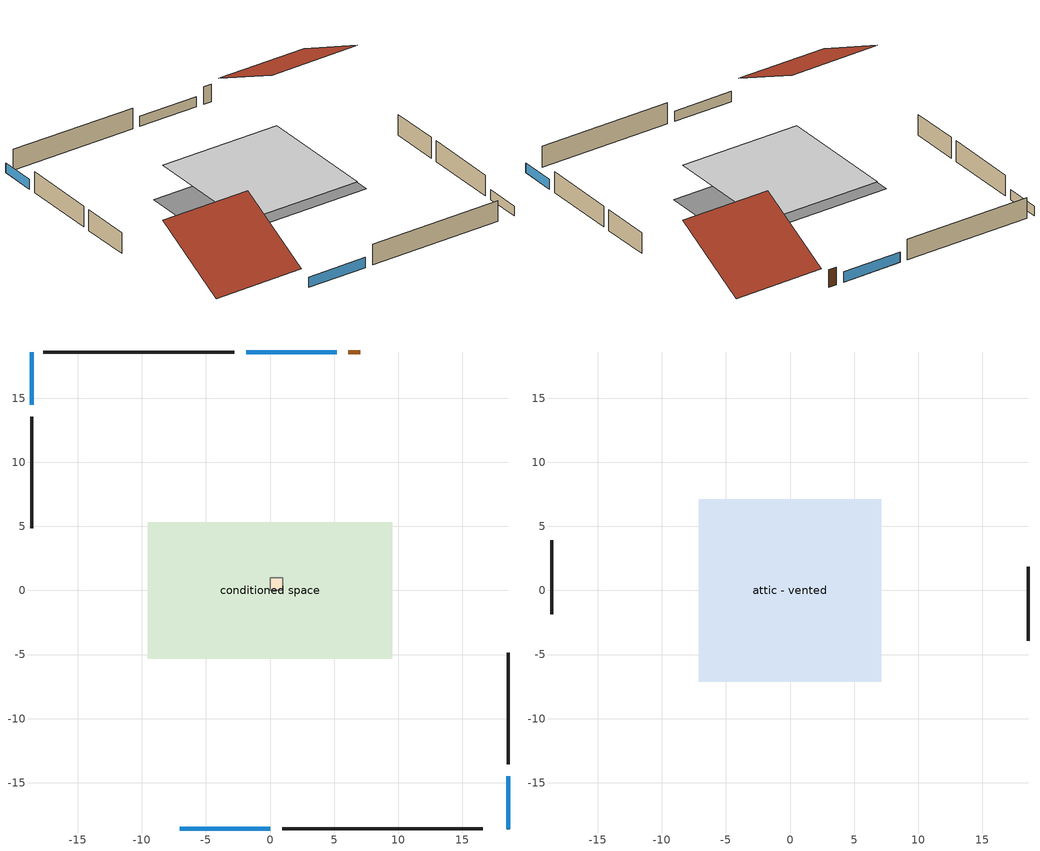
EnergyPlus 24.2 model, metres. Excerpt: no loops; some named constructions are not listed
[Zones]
central ac and furnace airloop ret air zone
 floor adiabatic (AdiabaticConst): 0,0 0,1 1,1 1,0 z0
 wall adiabatic (AdiabaticConst): 0,1 0,0 1,0 1,1 0,1 z0:1
 ceiling adiabatic (AdiabaticConst): 1,0 1,1 0,1 0,0 z1
conditioned space
 floor foundation (Slab1 construction): -9.54,-5.31 -9.54,5.31 9.54,5.31 9.54,-5.31 z0
 wall outside (AdiabaticWallConstruction 1): 7.04,18.6 6.12,18.6 z0:2.03
 wall outside (AdiabaticWallConstruction): -7.04,-18.6 0.01,-18.6 / 5.19,18.6 -1.86,18.6 z0:1.19; -18.6,18.6 -18.6,14.48 / 18.6,-18.6 18.6,-14.48 z0:1.13
 wall outside (Wall1 construction): 0.94,-18.6 16.59,-18.6 z0:2.44
 wall outside (Wall2 construction): -18.6,13.55 -18.6,4.85 z0:2.44
 wall outside (Wall3 construction): -2.78,18.6 -17.67,18.6 z0:2.44
 wall outside (Wall4 construction): 18.6,-13.55 18.6,-4.85 z0:2.44
 window (WindowConstruction): -7.04,-18.6 0.01,-18.6 z0:1.19
 window (WindowConstruction 1): -18.6,18.6 -18.6,14.48 z0:1.13
 window (WindowConstruction 2): 5.19,18.6 -1.86,18.6 z0:1.19
 window (WindowConstruction 3): 18.6,-18.6 18.6,-14.48 z0:1.13
 door (Door): 7.04,18.6 6.12,18.6 z0:2.03
attic - vented
 floor to conditioned space (Floor1 construction Reversed): -7.11,-7.11 -7.11,7.11 7.11,7.11 7.11,-7.11 z2.44
 wall outside (Wall5 construction): -18.6,3.92 -18.6,-1.84 z0:2.44
 wall outside (Wall6 construction): 18.6,-3.92 18.6,1.84 z0:2.44
 roof outside (Roof1 construction): -7.97,-18.6,2.44 -7.97,-9.09,7.2 -18.6,-9.09,7.2 -18.6,-18.6,2.44
 roof outside (Roof2 construction): 7.97,18.6,2.44 7.97,9.09,7.2 18.6,9.09,7.2 18.6,18.6,2.44
[Material] Roughness=Rough; Thermal Absorptance=0.9
Name | Thickness {m} | Conductivity {W/m-K} | Density {kg/m3} | Specific Heat {J/kg-K} | Solar Absorptance | Visible Absorptance
ceiling loosefill ins | 0.0846667 | 0.0480833 | 16.02 | 1046.75 | 0.7 | 0.7
ceiling stud and cavity | 0.1397 | 0.302811 | 65.682 | 1177.47 | 0.7 | 0.7
gypsum board | 0.0127 | 0.160291 | 801 | 837.4 | 0.6 | 0.6
[Construction]
Floor1 construction: ceiling loosefill ins, ceiling stud and cavity, gypsum board
[Schedule:Day:Interval]
freezer schedule allday6; fridge schedule allday6: No, 01:00, 0.8, 02:00, 0.78, 03:00, 0.76, 04:00, 0.74, 06:00, 0.72, 07:00, 0.76, 08:00, 0.8, 10:00, 0.82, 12:00, 0.8, 15:00, 0.84, 16:00, 0.82, 17:00, 0.88, 18:00, 0.96, 19:00, 1, 20:00, 0.96, 21:00, 0.94, 22:00, 0.92, 23:00, 0.88, 24:00, 0.82
freezer schedule allday10; fridge schedule allday10: No, 01:00, 0.679562, 02:00, 0.662573, 03:00, 0.645584, 04:00, 0.628595, 06:00, 0.611606, 07:00, 0.645584, 08:00, 0.679562, 10:00, 0.696551, 12:00, 0.679562, 15:00, 0.71354, 16:00, 0.696551, 17:00, 0.747518, 18:00, 0.815474, 19:00, 0.849453, 20:00, 0.815474, 21:00, 0.798485, 22:00, 0.781496, 23:00, 0.747518, 24:00, 0.696551
freezer schedule allday11; fridge schedule allday11: No, 01:00, 0.675182, 02:00, 0.658303, 03:00, 0.641423, 04:00, 0.624544, 06:00, 0.607664, 07:00, 0.641423, 08:00, 0.675182, 10:00, 0.692062, 12:00, 0.675182, 15:00, 0.708942, 16:00, 0.692062, 17:00, 0.742701, 18:00, 0.810219, 19:00, 0.843978, 20:00, 0.810219, 21:00, 0.793339, 22:00, 0.77646, 23:00, 0.742701, 24:00, 0.692062
freezer schedule allday12; fridge schedule allday1; fridge schedule allday12: No, 01:00, 0.610949, 02:00, 0.595675, 03:00, 0.580401, 04:00, 0.565128, 06:00, 0.549854, 07:00, 0.580401, 08:00, 0.610949, 10:00, 0.626223, 12:00, 0.610949, 15:00, 0.641496, 16:00, 0.626223, 17:00, 0.672044, 18:00, 0.733139, 19:00, 0.763686, 20:00, 0.733139, 21:00, 0.717865, 22:00, 0.702591, 23:00, 0.672044, 24:00, 0.626223
fridge schedule allday2: No, 01:00, 0.609489, 02:00, 0.594252, 03:00, 0.579015, 04:00, 0.563777, 06:00, 0.54854, 07:00, 0.579015, 08:00, 0.609489, 10:00, 0.624726, 12:00, 0.609489, 15:00, 0.639964, 16:00, 0.624726, 17:00, 0.670438, 18:00, 0.731387, 19:00, 0.761861, 20:00, 0.731387, 21:00, 0.71615, 22:00, 0.700912, 23:00, 0.670438, 24:00, 0.624726
fridge schedule allday3: No, 01:00, 0.791241, 02:00, 0.77146, 03:00, 0.751679, 04:00, 0.731898, 06:00, 0.712117, 07:00, 0.751679, 08:00, 0.791241, 10:00, 0.811022, 12:00, 0.791241, 15:00, 0.830803, 16:00, 0.811022, 17:00, 0.870365, 18:00, 0.949489, 19:00, 0.989051, 20:00, 0.949489, 21:00, 0.929708, 22:00, 0.909927, 23:00, 0.870365, 24:00, 0.811022
fridge schedule default day; exterior lighting schedule default day: No, 24:00, 0
exterior lighting schedule weekday1; exterior lighting schedule weekday12: No, 05:00, 0.434959, 06:00, 0.349858, 07:00, 0.330947, 08:00, 0.321491, 09:00, 0.312035, 10:00, 0.264757, 11:00, 0.208024, 12:00, 0.141834, 13:00, 0.113467, 15:00, 0.104012, 16:00, 0.113467, 17:00, 0.179657, 18:00, 0.349858, 19:00, 0.463325, 20:00, 0.614615, 21:00, 0.860461, 22:00, 0.99284, 23:00, 0.860461, 24:00, 0.595704
exterior lighting schedule weekday10: No, 05:00, 0.345039, 06:00, 0.277532, 07:00, 0.26253, 08:00, 0.255029, 09:00, 0.247528, 10:00, 0.210024, 11:00, 0.165019, 12:00, 0.112513, 13:00, 0.0900102, 15:00, 0.0825094, 16:00, 0.0900102, 17:00, 0.142516, 18:00, 0.277532, 19:00, 0.367542, 20:00, 0.487555, 21:00, 0.682578, 22:00, 0.787589, 23:00, 0.682578, 24:00, 0.472554
exterior lighting schedule weekday11: No, 05:00, 0.343994, 06:00, 0.276691, 07:00, 0.261734, 08:00, 0.254256, 09:00, 0.246778, 10:00, 0.209387, 11:00, 0.164519, 12:00, 0.112172, 13:00, 0.0897375, 15:00, 0.0822593, 16:00, 0.0897375, 17:00, 0.142084, 18:00, 0.276691, 19:00, 0.366428, 20:00, 0.486078, 21:00, 0.680509, 22:00, 0.785203, 23:00, 0.680509, 24:00, 0.471122
exterior lighting schedule weekday2: No, 05:00, 0.438095, 06:00, 0.352381, 07:00, 0.333333, 08:00, 0.32381, 09:00, 0.314286, 10:00, 0.266667, 11:00, 0.209524, 12:00, 0.142857, 13:00, 0.114286, 15:00, 0.104762, 16:00, 0.114286, 17:00, 0.180952, 18:00, 0.352381, 19:00, 0.466667, 20:00, 0.619048, 21:00, 0.866667, 22:00, 1, 23:00, 0.866667, 24:00, 0.6
exterior lighting schedule weekday3; exterior lighting schedule weekday5: No, 05:00, 0.346085, 06:00, 0.278373, 07:00, 0.263325, 08:00, 0.255802, 09:00, 0.248278, 10:00, 0.21066, 11:00, 0.165519, 12:00, 0.112854, 13:00, 0.090283, 15:00, 0.0827594, 16:00, 0.090283, 17:00, 0.142948, 18:00, 0.278373, 19:00, 0.368656, 20:00, 0.489033, 21:00, 0.684646, 22:00, 0.789976, 23:00, 0.684646, 24:00, 0.473986
exterior lighting schedule weekday4: No, 05:00, 0.344691, 06:00, 0.277251, 07:00, 0.262265, 08:00, 0.254771, 09:00, 0.247278, 10:00, 0.209812, 11:00, 0.164852, 12:00, 0.112399, 13:00, 0.0899193, 15:00, 0.082426, 16:00, 0.0899193, 17:00, 0.142372, 18:00, 0.277251, 19:00, 0.367171, 20:00, 0.487063, 21:00, 0.681888, 22:00, 0.786794, 23:00, 0.681888, 24:00, 0.472076
exterior lighting schedule weekday6; exterior lighting schedule weekday9: No, 05:00, 0.28823, 06:00, 0.231837, 07:00, 0.219305, 08:00, 0.213039, 09:00, 0.206773, 10:00, 0.175444, 11:00, 0.137849, 12:00, 0.093988, 13:00, 0.0751904, 15:00, 0.0689245, 16:00, 0.0751904, 17:00, 0.119051, 18:00, 0.231837, 19:00, 0.307027, 20:00, 0.407281, 21:00, 0.570194, 22:00, 0.657916, 23:00, 0.570194, 24:00, 0.394749
exterior lighting schedule weekday7: No, 05:00, 0.286139, 06:00, 0.230155, 07:00, 0.217714, 08:00, 0.211494, 09:00, 0.205273, 10:00, 0.174171, 11:00, 0.136849, 12:00, 0.0933061, 13:00, 0.0746448, 15:00, 0.0684244, 16:00, 0.0746448, 17:00, 0.118188, 18:00, 0.230155, 19:00, 0.3048, 20:00, 0.404326, 21:00, 0.566057, 22:00, 0.653142, 23:00, 0.566057, 24:00, 0.391885
exterior lighting schedule weekend1; exterior lighting schedule weekend12: No, 02:00, 0.434959, 04:00, 0.425503, 05:00, 0.434959, 06:00, 0.425503, 07:00, 0.416047, 08:00, 0.38768, 09:00, 0.340402, 10:00, 0.283669, 11:00, 0.226935, 12:00, 0.15129, 13:00, 0.113467, 15:00, 0.104012, 16:00, 0.113467, 17:00, 0.179657, 18:00, 0.359314, 19:00, 0.45387, 20:00, 0.567337, 21:00, 0.784816, 22:00, 0.926651, 23:00, 0.803728, 24:00, 0.557882
exterior lighting schedule weekend10: No, 02:00, 0.345039, 04:00, 0.337538, 05:00, 0.345039, 06:00, 0.337538, 07:00, 0.330038, 08:00, 0.307535, 09:00, 0.270031, 10:00, 0.225026, 11:00, 0.18002, 12:00, 0.120014, 13:00, 0.0900102, 15:00, 0.0825094, 16:00, 0.0900102, 17:00, 0.142516, 18:00, 0.285032, 19:00, 0.360041, 20:00, 0.450051, 21:00, 0.622571, 22:00, 0.735084, 23:00, 0.637572, 24:00, 0.44255
exterior lighting schedule weekend11: No, 02:00, 0.343994, 04:00, 0.336516, 05:00, 0.343994, 06:00, 0.336516, 07:00, 0.329037, 08:00, 0.306603, 09:00, 0.269212, 10:00, 0.224344, 11:00, 0.179475, 12:00, 0.11965, 13:00, 0.0897375, 15:00, 0.0822593, 16:00, 0.0897375, 17:00, 0.142084, 18:00, 0.284169, 19:00, 0.35895, 20:00, 0.448687, 21:00, 0.620684, 22:00, 0.732856, 23:00, 0.63564, 24:00, 0.441209
exterior lighting schedule weekend2: No, 02:00, 0.438095, 04:00, 0.428571, 05:00, 0.438095, 06:00, 0.428571, 07:00, 0.419048, 08:00, 0.390476, 09:00, 0.342857, 10:00, 0.285714, 11:00, 0.228571, 12:00, 0.152381, 13:00, 0.114286, 15:00, 0.104762, 16:00, 0.114286, 17:00, 0.180952, 18:00, 0.361905, 19:00, 0.457143, 20:00, 0.571429, 21:00, 0.790476, 22:00, 0.933333, 23:00, 0.809524, 24:00, 0.561905
exterior lighting schedule weekend3; exterior lighting schedule weekend5: No, 02:00, 0.346085, 04:00, 0.338561, 05:00, 0.346085, 06:00, 0.338561, 07:00, 0.331038, 08:00, 0.308467, 09:00, 0.270849, 10:00, 0.225707, 11:00, 0.180566, 12:00, 0.120377, 13:00, 0.090283, 15:00, 0.0827594, 16:00, 0.090283, 17:00, 0.142948, 18:00, 0.285896, 19:00, 0.361132, 20:00, 0.451415, 21:00, 0.624457, 22:00, 0.737311, 23:00, 0.639504, 24:00, 0.443891
exterior lighting schedule weekend4: No, 02:00, 0.344691, 04:00, 0.337197, 05:00, 0.344691, 06:00, 0.337197, 07:00, 0.329704, 08:00, 0.307224, 09:00, 0.269758, 10:00, 0.224798, 11:00, 0.179839, 12:00, 0.119892, 13:00, 0.0899193, 15:00, 0.082426, 16:00, 0.0899193, 17:00, 0.142372, 18:00, 0.284744, 19:00, 0.359677, 20:00, 0.449597, 21:00, 0.621942, 22:00, 0.734341, 23:00, 0.636928, 24:00, 0.442103
exterior lighting schedule weekend6; exterior lighting schedule weekend9: No, 02:00, 0.28823, 04:00, 0.281964, 05:00, 0.28823, 06:00, 0.281964, 07:00, 0.275698, 08:00, 0.2569, 09:00, 0.225571, 10:00, 0.187976, 11:00, 0.150381, 12:00, 0.100254, 13:00, 0.0751904, 15:00, 0.0689245, 16:00, 0.0751904, 17:00, 0.119051, 18:00, 0.238103, 19:00, 0.300761, 20:00, 0.375952, 21:00, 0.520067, 22:00, 0.614055, 23:00, 0.532598, 24:00, 0.369686
exterior lighting schedule weekend7: No, 02:00, 0.286139, 04:00, 0.279918, 05:00, 0.286139, 06:00, 0.279918, 07:00, 0.273698, 08:00, 0.255037, 09:00, 0.223935, 10:00, 0.186612, 11:00, 0.14929, 12:00, 0.0995265, 13:00, 0.0746448, 15:00, 0.0684244, 16:00, 0.0746448, 17:00, 0.118188, 18:00, 0.236375, 19:00, 0.298579, 20:00, 0.373224, 21:00, 0.516294, 22:00, 0.6096, 23:00, 0.528734, 24:00, 0.367004
